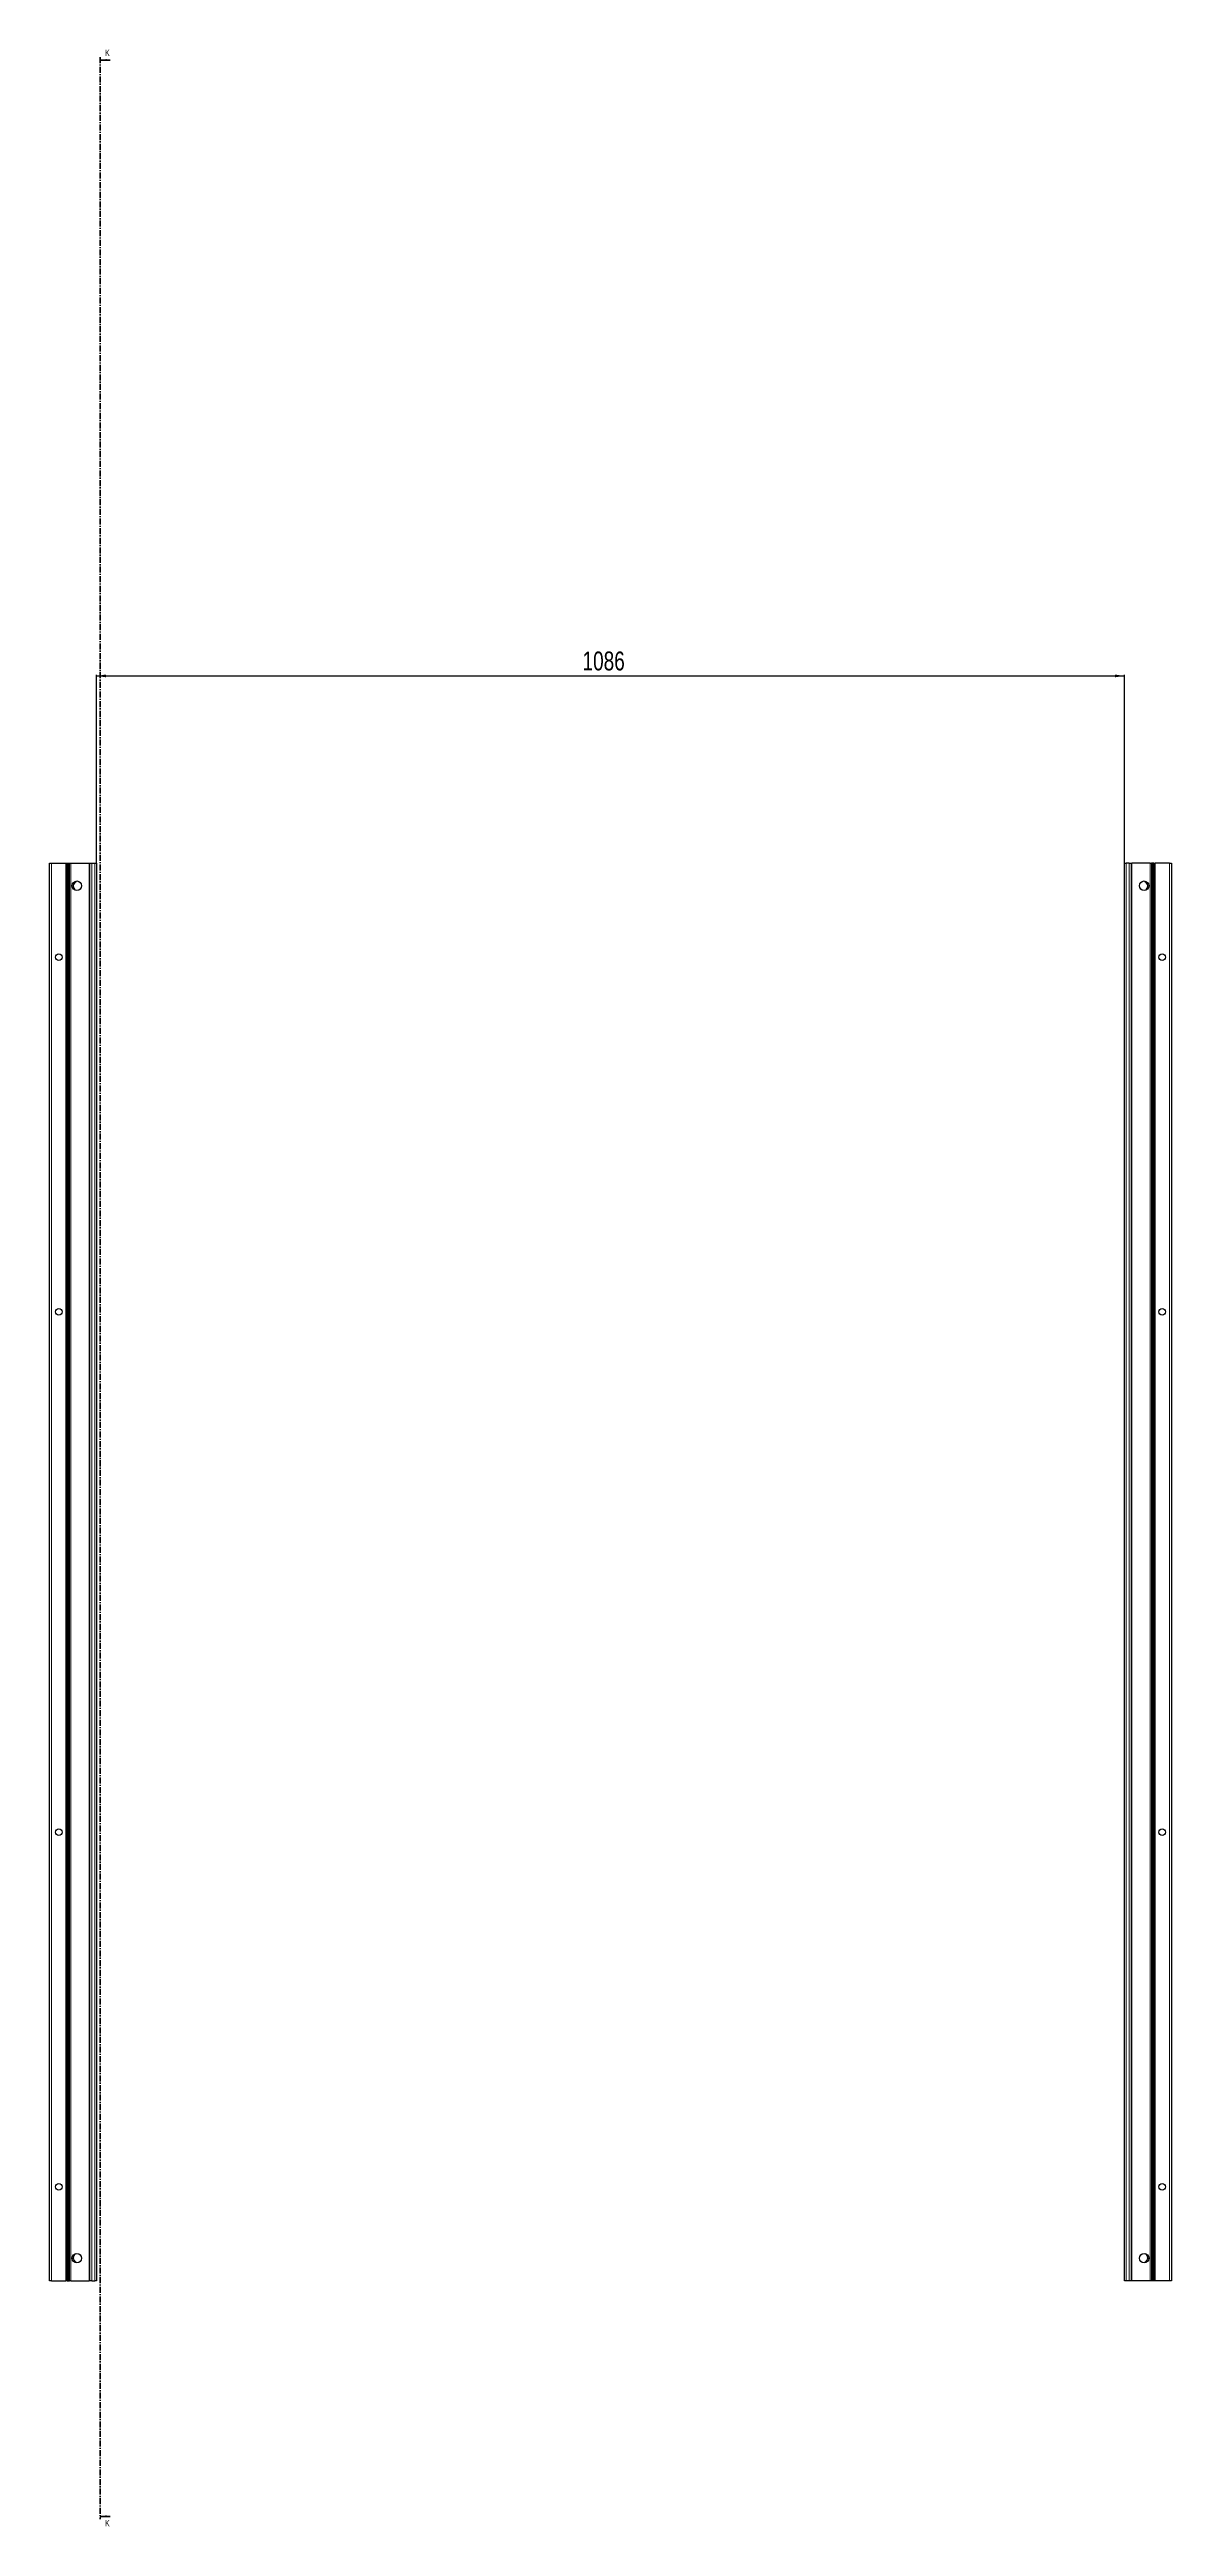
# Model space of a CAD drawing. Header units: millimetres. Extents: x -199 to 4054, y -2447 to 1507.
# Drawn here: x 1411 to 2596, y -1111 to 1507 of the extents above; entities that cross this region are included whole.
import ezdxf

# ---------------------------------------------------------------- set-up
doc = ezdxf.new("R2010")
doc.units = ezdxf.units.MM
doc.linetypes.add('CENTER', pattern=[10.16, 6.35, -1.27, 1.27, -1.27])
doc.layers.add('FORMAT', color=7, linetype='Continuous')
doc.styles.add('SLDTEXTSTYLE0', font='TXT', dxfattribs={"width": 0.75})
doc.dimstyles.new('SLDDIMSTYLE0', dxfattribs={"dimtxt": 20, "dimasz": 10, "dimexe": 0, "dimexo": 0.0625, "dimgap": 5, "dimtad": 2, "dimdec": 1, "dimrnd": 1e-09, "dimzin": 12, "dimdsep": 46, "dimtxsty": 'SLDTEXTSTYLE0', "dimsah": 1, "dimcen": 0.09, "dimadec": 0, "dimazin": 3, "dimtfac": 1, "dimtofl": 0, "dimtmove": 0, "dimatfit": 3, "dimfxl": 0, "dimfrac": 2, "dimtolj": 1, "dimtzin": 12, "dimarcsym": 0})

# ---------------------------------------------------------------- blocks, each defined once
blk = doc.blocks.new('_D_4')
at = {"layer": 'FORMAT'}
for p, q in [((1460.2, 647.2), (1460.2, 846)), ((1460.2, 845), (2546.2, 845)), ((2546.2, 647.2), (2546.2, 846))]:
    blk.add_line(p, q, dxfattribs=at)
for points in [[(1460.2, 845), (1470.2, 843.5), (1470.2, 846.5)], [(2546.2, 845), (2536.2, 846.5), (2536.2, 843.5)]]:
    blk.add_solid(points, dxfattribs=at)
at = {"layer": 'FORMAT', "insert": (1973.7, 870.8), "char_height": 20, "attachment_point": 1, "style": 'SLDTEXTSTYLE0'}
blk.add_mtext('1086', dxfattribs=at)

msp = doc.modelspace()

# ---------------------------------------------------------------- linework, layer by layer
at = {"color": 7, "linetype": 'CENTER', "lineweight": 35}
msp.add_line((1463.98, 1499.09), (1463.98, -1103.67), dxfattribs=at)
at = {"color": 7, "linetype": 'Continuous', "lineweight": 35}
for p, q in [((1474.62, 1496.09), (1463.98, 1496.09)), ((1474.62, -1100.67), (1463.98, -1100.67))]:
    msp.add_line(p, q, dxfattribs=at)
at = {"color": 7, "linetype": 'Continuous', "lineweight": 25}
for p, q in [((1410.55, -851.79), (1410.55, 647.21)), ((1410.55, 647.21), (1412.55, 647.21)), ((1412.55, 647.21), (1427.9, 647.21)), ((1427.9, 647.21), (1428.55, 647.21)), ((1428.55, 623.46), (1428.55, 647.21)), ((1428.55, 647.21), (1429.13, 647.21)), ((1429.13, 647.21), (1430.34, 647.21)), ((1430.34, 647.21), (1430.34, -851.79)), ((1430.34, 647.21), (1430.38, 647.21)), ((1430.38, 647.21), (1430.38, -851.79)), ((1430.38, 647.21), (1431.58, 647.21)), ((1431.58, 647.21), (1433, 647.21)), ((1433, 647.21), (1452.4, 647.21)), ((1452.4, 647.21), (1453.05, 647.21)), ((1453.05, -851.79), (1453.05, 647.21)), ((1453.05, 647.21), (1455.05, 647.21)), ((1455.05, 647.21), (1458.25, 647.21)), ((1458.25, 647.21), (1460.25, 647.21)), ((1460.25, 647.21), (1460.25, -851.79)), ((2546.25, -851.79), (2546.25, 647.21)), ((2546.25, 647.21), (2548.25, 647.21)), ((2551.45, 647.21), (2548.25, 647.21)), ((2551.45, 647.21), (2553.45, 647.21)), ((2553.45, 647.21), (2553.45, -851.79)), ((2553.45, 647.21), (2554.1, 647.21)), ((2573.5, 647.21), (2554.1, 647.21)), ((2573.5, 647.21), (2574.91, 647.21)), ((2576.12, 647.21), (2574.91, 647.21)), ((2576.12, -851.79), (2576.12, 647.21)), ((2576.16, 647.21), (2576.12, 647.21)), ((2576.16, -851.79), (2576.16, 647.21)), ((2577.36, 647.21), (2576.16, 647.21)), ((2577.36, 647.21), (2577.95, 647.21)), ((2577.95, 647.21), (2577.95, 623.46)), ((2577.95, 647.21), (2578.6, 647.21)), ((2593.95, 647.21), (2578.6, 647.21)), ((2593.95, 647.21), (2595.95, 647.21)), ((2595.95, 647.21), (2595.95, -851.79)), ((1428.61, 623.35), (1428.55, 623.46)), ((1428.55, 623.46), (1428.55, 621.96)), ((1428.55, 621.96), (1428.61, 622.06)), ((1428.55, 573.46), (1428.55, 621.96)), ((1428.61, 622.06), (1428.61, 623.35)), ((1438.6, 627.73), (1438.6, 628.14)), ((2567.9, 628.14), (2567.9, 627.73)), ((2577.95, 623.46), (2577.89, 623.35)), ((2577.89, 623.35), (2577.89, 622.06)), ((2577.89, 622.06), (2577.95, 621.96)), ((2577.95, 621.96), (2577.95, 623.46)), ((2577.95, 621.96), (2577.95, 573.46)), ((1428.61, 573.35), (1428.55, 573.46)), ((1428.55, 573.46), (1428.55, 571.96)), ((1428.55, 571.96), (1428.61, 572.06)), ((1428.55, 523.46), (1428.55, 571.96)), ((1428.61, 572.06), (1428.61, 573.35)), ((2577.95, 573.46), (2577.89, 573.35)), ((2577.89, 573.35), (2577.89, 572.06)), ((2577.89, 572.06), (2577.95, 571.96)), ((2577.95, 571.96), (2577.95, 573.46)), ((2577.95, 571.96), (2577.95, 523.46)), ((1428.61, 523.35), (1428.55, 523.46)), ((1428.55, 523.46), (1428.55, 521.96)), ((1428.55, 521.96), (1428.61, 522.06)), ((1428.55, 473.46), (1428.55, 521.96)), ((1428.61, 522.06), (1428.61, 523.35)), ((2577.95, 523.46), (2577.89, 523.35)), ((2577.89, 523.35), (2577.89, 522.06)), ((2577.89, 522.06), (2577.95, 521.96)), ((2577.95, 521.96), (2577.95, 523.46)), ((2577.95, 521.96), (2577.95, 473.46)), ((1428.61, 473.35), (1428.55, 473.46)), ((1428.55, 473.46), (1428.55, 471.96)), ((1428.55, 471.96), (1428.61, 472.06)), ((1428.55, 423.46), (1428.55, 471.96)), ((1428.61, 472.06), (1428.61, 473.35)), ((2577.95, 473.46), (2577.89, 473.35)), ((2577.89, 473.35), (2577.89, 472.06)), ((2577.89, 472.06), (2577.95, 471.96)), ((2577.95, 471.96), (2577.95, 473.46)), ((2577.95, 471.96), (2577.95, 423.46)), ((1428.61, 423.35), (1428.55, 423.46)), ((1428.55, 423.46), (1428.55, 421.96)), ((1428.55, 421.96), (1428.61, 422.06)), ((1428.55, 373.46), (1428.55, 421.96)), ((1428.61, 422.06), (1428.61, 423.35)), ((2577.95, 423.46), (2577.89, 423.35)), ((2577.89, 423.35), (2577.89, 422.06)), ((2577.89, 422.06), (2577.95, 421.96)), ((2577.95, 421.96), (2577.95, 423.46)), ((2577.95, 421.96), (2577.95, 373.46)), ((1428.61, 373.35), (1428.55, 373.46)), ((1428.55, 373.46), (1428.55, 371.96)), ((1428.55, 371.96), (1428.61, 372.06)), ((1428.55, 323.46), (1428.55, 371.96)), ((1428.61, 372.06), (1428.61, 373.35)), ((2577.95, 373.46), (2577.89, 373.35)), ((2577.89, 373.35), (2577.89, 372.06)), ((2577.89, 372.06), (2577.95, 371.96)), ((2577.95, 371.96), (2577.95, 373.46)), ((2577.95, 371.96), (2577.95, 323.46)), ((1428.61, 323.35), (1428.55, 323.46)), ((1428.55, 323.46), (1428.55, 321.96)), ((1428.55, 321.96), (1428.61, 322.06)), ((1428.55, 273.46), (1428.55, 321.96)), ((1428.61, 322.06), (1428.61, 323.35)), ((2577.95, 323.46), (2577.89, 323.35)), ((2577.89, 323.35), (2577.89, 322.06)), ((2577.89, 322.06), (2577.95, 321.96)), ((2577.95, 321.96), (2577.95, 323.46)), ((2577.95, 321.96), (2577.95, 273.46)), ((1428.61, 273.35), (1428.55, 273.46)), ((1428.55, 273.46), (1428.55, 271.96)), ((1428.55, 271.96), (1428.61, 272.06)), ((1428.55, 223.46), (1428.55, 271.96)), ((1428.61, 272.06), (1428.61, 273.35)), ((2577.95, 273.46), (2577.89, 273.35)), ((2577.89, 273.35), (2577.89, 272.06)), ((2577.89, 272.06), (2577.95, 271.96)), ((2577.95, 271.96), (2577.95, 273.46)), ((2577.95, 271.96), (2577.95, 223.46)), ((1428.61, 223.35), (1428.55, 223.46)), ((1428.55, 223.46), (1428.55, 221.96)), ((1428.55, 221.96), (1428.61, 222.06)), ((1428.55, 173.46), (1428.55, 221.96)), ((1428.61, 222.06), (1428.61, 223.35)), ((2577.95, 223.46), (2577.89, 223.35)), ((2577.89, 223.35), (2577.89, 222.06)), ((2577.89, 222.06), (2577.95, 221.96)), ((2577.95, 221.96), (2577.95, 223.46)), ((2577.95, 221.96), (2577.95, 173.46)), ((1428.61, 173.35), (1428.55, 173.46)), ((1428.55, 173.46), (1428.55, 171.96)), ((1428.55, 171.96), (1428.61, 172.06)), ((1428.55, 123.46), (1428.55, 171.96)), ((1428.61, 172.06), (1428.61, 173.35)), ((2577.95, 173.46), (2577.89, 173.35)), ((2577.89, 173.35), (2577.89, 172.06)), ((2577.89, 172.06), (2577.95, 171.96)), ((2577.95, 171.96), (2577.95, 173.46)), ((2577.95, 171.96), (2577.95, 123.46)), ((1428.61, 123.35), (1428.55, 123.46)), ((1428.55, 123.46), (1428.55, 121.96)), ((1428.55, 121.96), (1428.61, 122.06)), ((1428.55, 73.46), (1428.55, 121.96)), ((1428.61, 122.06), (1428.61, 123.35)), ((2577.95, 123.46), (2577.89, 123.35)), ((2577.89, 123.35), (2577.89, 122.06)), ((2577.89, 122.06), (2577.95, 121.96)), ((2577.95, 121.96), (2577.95, 123.46)), ((2577.95, 121.96), (2577.95, 73.46)), ((1428.61, 73.35), (1428.55, 73.46)), ((1428.55, 73.46), (1428.55, 71.96)), ((1428.55, 71.96), (1428.61, 72.06)), ((1428.55, 23.46), (1428.55, 71.96)), ((1428.61, 72.06), (1428.61, 73.35)), ((2577.95, 73.46), (2577.89, 73.35)), ((2577.89, 73.35), (2577.89, 72.06)), ((2577.89, 72.06), (2577.95, 71.96)), ((2577.95, 71.96), (2577.95, 73.46)), ((2577.95, 71.96), (2577.95, 23.46)), ((1428.61, 23.35), (1428.55, 23.46)), ((1428.55, 23.46), (1428.55, 21.96)), ((1428.55, 21.96), (1428.61, 22.06)), ((1428.55, -26.54), (1428.55, 21.96)), ((1428.61, 22.06), (1428.61, 23.35)), ((2577.95, 23.46), (2577.89, 23.35)), ((2577.89, 23.35), (2577.89, 22.06)), ((2577.89, 22.06), (2577.95, 21.96)), ((2577.95, 21.96), (2577.95, 23.46)), ((2577.95, 21.96), (2577.95, -26.54)), ((1428.61, -26.65), (1428.55, -26.54)), ((1428.55, -26.54), (1428.55, -28.04)), ((1428.55, -28.04), (1428.61, -27.94)), ((1428.55, -76.54), (1428.55, -28.04)), ((1428.61, -27.94), (1428.61, -26.65)), ((2577.95, -26.54), (2577.89, -26.65)), ((2577.89, -26.65), (2577.89, -27.94)), ((2577.89, -27.94), (2577.95, -28.04)), ((2577.95, -28.04), (2577.95, -26.54)), ((2577.95, -28.04), (2577.95, -76.54)), ((1428.61, -76.65), (1428.55, -76.54)), ((1428.55, -76.54), (1428.55, -78.04)), ((1428.55, -78.04), (1428.61, -77.94)), ((1428.55, -126.54), (1428.55, -78.04)), ((1428.61, -77.94), (1428.61, -76.65)), ((2577.95, -76.54), (2577.89, -76.65)), ((2577.89, -76.65), (2577.89, -77.94)), ((2577.89, -77.94), (2577.95, -78.04)), ((2577.95, -78.04), (2577.95, -76.54)), ((2577.95, -78.04), (2577.95, -126.54)), ((1428.61, -126.65), (1428.55, -126.54)), ((1428.55, -126.54), (1428.55, -128.04)), ((1428.55, -128.04), (1428.61, -127.94)), ((1428.55, -176.54), (1428.55, -128.04)), ((1428.61, -127.94), (1428.61, -126.65)), ((2577.95, -126.54), (2577.89, -126.65)), ((2577.89, -126.65), (2577.89, -127.94)), ((2577.89, -127.94), (2577.95, -128.04)), ((2577.95, -128.04), (2577.95, -126.54)), ((2577.95, -128.04), (2577.95, -176.54)), ((1428.61, -176.65), (1428.55, -176.54)), ((1428.55, -176.54), (1428.55, -178.04)), ((1428.55, -178.04), (1428.61, -177.94)), ((1428.55, -226.54), (1428.55, -178.04)), ((1428.61, -177.94), (1428.61, -176.65)), ((2577.95, -176.54), (2577.89, -176.65)), ((2577.89, -176.65), (2577.89, -177.94)), ((2577.89, -177.94), (2577.95, -178.04)), ((2577.95, -178.04), (2577.95, -176.54)), ((2577.95, -178.04), (2577.95, -226.54)), ((1428.61, -226.65), (1428.55, -226.54)), ((1428.55, -226.54), (1428.55, -228.04)), ((1428.55, -228.04), (1428.61, -227.94)), ((1428.55, -276.54), (1428.55, -228.04)), ((1428.61, -227.94), (1428.61, -226.65)), ((2577.95, -226.54), (2577.89, -226.65)), ((2577.89, -226.65), (2577.89, -227.94)), ((2577.89, -227.94), (2577.95, -228.04)), ((2577.95, -228.04), (2577.95, -226.54)), ((2577.95, -228.04), (2577.95, -276.54)), ((1428.61, -276.65), (1428.55, -276.54)), ((1428.55, -276.54), (1428.55, -278.04)), ((1428.55, -278.04), (1428.61, -277.94)), ((1428.55, -326.54), (1428.55, -278.04)), ((1428.61, -277.94), (1428.61, -276.65)), ((2577.95, -276.54), (2577.89, -276.65)), ((2577.89, -276.65), (2577.89, -277.94)), ((2577.89, -277.94), (2577.95, -278.04)), ((2577.95, -278.04), (2577.95, -276.54)), ((2577.95, -278.04), (2577.95, -326.54)), ((1428.61, -326.65), (1428.55, -326.54)), ((1428.55, -326.54), (1428.55, -328.04)), ((1428.55, -328.04), (1428.61, -327.94)), ((1428.55, -376.54), (1428.55, -328.04)), ((1428.61, -327.94), (1428.61, -326.65)), ((2577.95, -326.54), (2577.89, -326.65)), ((2577.89, -326.65), (2577.89, -327.94)), ((2577.89, -327.94), (2577.95, -328.04)), ((2577.95, -328.04), (2577.95, -326.54)), ((2577.95, -328.04), (2577.95, -376.54)), ((1428.61, -376.65), (1428.55, -376.54)), ((1428.55, -376.54), (1428.55, -378.04)), ((1428.55, -378.04), (1428.61, -377.94)), ((1428.55, -426.54), (1428.55, -378.04)), ((1428.61, -377.94), (1428.61, -376.65)), ((2577.95, -376.54), (2577.89, -376.65)), ((2577.89, -376.65), (2577.89, -377.94)), ((2577.89, -377.94), (2577.95, -378.04)), ((2577.95, -378.04), (2577.95, -376.54)), ((2577.95, -378.04), (2577.95, -426.54)), ((1428.61, -426.65), (1428.55, -426.54)), ((1428.55, -426.54), (1428.55, -428.04)), ((1428.55, -428.04), (1428.61, -427.94)), ((1428.55, -476.54), (1428.55, -428.04)), ((1428.61, -427.94), (1428.61, -426.65)), ((2577.95, -426.54), (2577.89, -426.65)), ((2577.89, -426.65), (2577.89, -427.94)), ((2577.89, -427.94), (2577.95, -428.04)), ((2577.95, -428.04), (2577.95, -426.54)), ((2577.95, -428.04), (2577.95, -476.54)), ((1428.61, -476.65), (1428.55, -476.54)), ((1428.55, -476.54), (1428.55, -478.04)), ((1428.55, -478.04), (1428.61, -477.94)), ((1428.55, -526.54), (1428.55, -478.04)), ((1428.61, -477.94), (1428.61, -476.65)), ((2577.95, -476.54), (2577.89, -476.65)), ((2577.89, -476.65), (2577.89, -477.94)), ((2577.89, -477.94), (2577.95, -478.04)), ((2577.95, -478.04), (2577.95, -476.54)), ((2577.95, -478.04), (2577.95, -526.54)), ((1428.61, -526.65), (1428.55, -526.54)), ((1428.55, -526.54), (1428.55, -528.04)), ((1428.55, -528.04), (1428.61, -527.94)), ((1428.55, -576.54), (1428.55, -528.04)), ((1428.61, -527.94), (1428.61, -526.65)), ((2577.95, -526.54), (2577.89, -526.65)), ((2577.89, -526.65), (2577.89, -527.94)), ((2577.89, -527.94), (2577.95, -528.04)), ((2577.95, -528.04), (2577.95, -526.54)), ((2577.95, -528.04), (2577.95, -576.54)), ((1428.61, -576.65), (1428.55, -576.54)), ((1428.55, -576.54), (1428.55, -578.04)), ((1428.55, -578.04), (1428.61, -577.94)), ((1428.55, -626.54), (1428.55, -578.04)), ((1428.61, -577.94), (1428.61, -576.65)), ((2577.95, -576.54), (2577.89, -576.65)), ((2577.89, -576.65), (2577.89, -577.94)), ((2577.89, -577.94), (2577.95, -578.04)), ((2577.95, -578.04), (2577.95, -576.54)), ((2577.95, -578.04), (2577.95, -626.54)), ((1428.61, -626.65), (1428.55, -626.54)), ((1428.55, -626.54), (1428.55, -628.04)), ((1428.55, -628.04), (1428.61, -627.94)), ((1428.55, -676.54), (1428.55, -628.04)), ((1428.61, -627.94), (1428.61, -626.65)), ((2577.95, -626.54), (2577.89, -626.65)), ((2577.89, -626.65), (2577.89, -627.94)), ((2577.89, -627.94), (2577.95, -628.04)), ((2577.95, -628.04), (2577.95, -626.54)), ((2577.95, -628.04), (2577.95, -676.54)), ((1428.61, -676.65), (1428.55, -676.54)), ((1428.55, -676.54), (1428.55, -678.04)), ((1428.55, -678.04), (1428.61, -677.94)), ((1428.55, -726.54), (1428.55, -678.04)), ((1428.61, -677.94), (1428.61, -676.65)), ((2577.95, -676.54), (2577.89, -676.65)), ((2577.89, -676.65), (2577.89, -677.94)), ((2577.89, -677.94), (2577.95, -678.04)), ((2577.95, -678.04), (2577.95, -676.54)), ((2577.95, -678.04), (2577.95, -726.54)), ((1428.61, -726.65), (1428.55, -726.54)), ((1428.55, -726.54), (1428.55, -728.04)), ((1428.55, -728.04), (1428.61, -727.94)), ((1428.55, -776.54), (1428.55, -728.04)), ((1428.61, -727.94), (1428.61, -726.65)), ((2577.95, -726.54), (2577.89, -726.65)), ((2577.89, -726.65), (2577.89, -727.94)), ((2577.89, -727.94), (2577.95, -728.04)), ((2577.95, -728.04), (2577.95, -726.54)), ((2577.95, -728.04), (2577.95, -776.54)), ((1428.61, -776.65), (1428.55, -776.54)), ((1428.55, -776.54), (1428.55, -778.04)), ((1428.55, -778.04), (1428.61, -777.94)), ((1428.55, -826.54), (1428.55, -778.04)), ((1428.61, -777.94), (1428.61, -776.65)), ((2577.95, -776.54), (2577.89, -776.65)), ((2577.89, -776.65), (2577.89, -777.94)), ((2577.89, -777.94), (2577.95, -778.04)), ((2577.95, -778.04), (2577.95, -776.54)), ((2577.95, -778.04), (2577.95, -826.54)), ((1428.61, -826.65), (1428.55, -826.54)), ((1428.55, -826.54), (1428.55, -828.04)), ((1428.55, -828.04), (1428.61, -827.94)), ((1428.55, -851.79), (1428.55, -828.04)), ((1428.61, -827.94), (1428.61, -826.65)), ((1438.6, -832.73), (1438.6, -832.32)), ((2567.9, -832.32), (2567.9, -832.73)), ((2577.95, -826.54), (2577.89, -826.65)), ((2577.89, -826.65), (2577.89, -827.94)), ((2577.89, -827.94), (2577.95, -828.04)), ((2577.95, -828.04), (2577.95, -826.54)), ((2577.95, -828.04), (2577.95, -851.79)), ((1412.55, -851.79), (1410.55, -851.79)), ((1412.55, -851.79), (1427.9, -851.79)), ((1428.55, -851.79), (1427.9, -851.79)), ((1429.13, -851.79), (1428.55, -851.79)), ((1429.13, -851.79), (1430.34, -851.79)), ((1430.34, -851.79), (1430.38, -851.79)), ((1430.38, -851.79), (1431.58, -851.79)), ((1433, -851.79), (1431.58, -851.79)), ((1433, -851.79), (1452.4, -851.79)), ((1453.05, -851.79), (1452.4, -851.79)), ((1455.05, -851.79), (1453.05, -851.79)), ((1455.05, -851.79), (1458.25, -851.79)), ((1460.25, -851.79), (1458.25, -851.79)), ((2548.25, -851.79), (2546.25, -851.79)), ((2551.45, -851.79), (2548.25, -851.79)), ((2553.45, -851.79), (2551.45, -851.79)), ((2554.1, -851.79), (2553.45, -851.79)), ((2573.5, -851.79), (2554.1, -851.79)), ((2574.91, -851.79), (2573.5, -851.79)), ((2576.12, -851.79), (2574.91, -851.79)), ((2576.16, -851.79), (2576.12, -851.79)), ((2577.36, -851.79), (2576.16, -851.79)), ((2577.95, -851.79), (2577.36, -851.79)), ((2578.6, -851.79), (2577.95, -851.79)), ((2593.95, -851.79), (2578.6, -851.79)), ((2595.95, -851.79), (2593.95, -851.79))]:
    msp.add_line(p, q, dxfattribs=at)
at = {"color": 8, "linetype": 'Continuous', "lineweight": 18}
for p, q in [((1412.55, 647.21), (1412.55, -851.79)), ((1427.9, -851.79), (1427.9, 647.21)), ((1429.13, 647.21), (1429.13, -851.79)), ((1431.58, -851.79), (1431.58, 647.21)), ((1433, 647.21), (1433, -851.79)), ((1452.4, -851.79), (1452.4, 647.21)), ((1455.05, 647.21), (1455.05, -851.79)), ((1458.25, -851.79), (1458.25, 647.21)), ((2548.25, 647.21), (2548.25, -851.79)), ((2551.45, -851.79), (2551.45, 647.21)), ((2554.1, 647.21), (2554.1, -851.79)), ((2573.5, -851.79), (2573.5, 647.21)), ((2574.91, 647.21), (2574.91, -851.79)), ((2577.36, -851.79), (2577.36, 647.21)), ((2578.6, 647.21), (2578.6, -851.79)), ((2593.95, -851.79), (2593.95, 647.21))]:
    msp.add_line(p, q, dxfattribs=at)
at = {"color": 7, "linetype": 'Continuous', "lineweight": 25}
for centre, radius in [((1439.4, 623.21), 5), ((2567.1, 623.21), 5), ((1420.45, 547.71), 3.5), ((2586.05, 547.71), 3.5), ((1420.45, 172.71), 3.5), ((2586.05, 172.71), 3.5), ((1420.45, -377.29), 3.5), ((2586.05, -377.29), 3.5), ((1420.45, -752.29), 3.5), ((2586.05, -752.29), 3.5), ((1439.4, -827.79), 5), ((2567.1, -827.79), 5)]:
    msp.add_circle(centre, radius, dxfattribs=at)
for centre, radius, start, end in [((1440.9, 622.71), 5.25, 119.14074, 233.81087), ((1438.1, 627.73), 0.5, 299.14074, 0), ((2568.4, 627.73), 0.5, 180, 240.85926), ((2565.6, 622.71), 5.25, 306.18907, 60.85926), ((1440.9, -827.29), 5.25, 126.18914, 240.85926), ((1438.1, -832.32), 0.5, 0, 60.85926), ((2568.4, -832.32), 0.5, 119.14074, 180), ((2565.6, -827.29), 5.25, 299.14074, 53.81079)]:
    msp.add_arc(centre, radius, start, end, dxfattribs=at)
at = {"color": 7, "linetype": 'Continuous', "lineweight": 35}
for points in [[(1463.98, 1496.09), (1470.98, 1494.97), (1470.98, 1497.21)], [(1463.98, -1100.67), (1470.98, -1101.79), (1470.98, -1099.55)]]:
    msp.add_solid(points, dxfattribs=at)

# ---------------------------------------------------------------- texts
at = {"color": 7, "linetype": 'Continuous', "char_height": 7, "attachment_point": 1, "style": 'SLDTEXTSTYLE0'}
for insert in [(1469.12, 1507.2), (1469.12, -1104.37)]:
    msp.add_mtext('K', dxfattribs=dict(at, insert=insert))

# ---------------------------------------------------------------- dimensions: what is measured, and where the dimension line sits
at = {"layer": 'FORMAT'}
dim = msp.add_linear_dim(base=(2546.25, 845), p1=(1460.25, 647.21), p2=(2546.25, 647.21), angle=0, dimstyle='SLDDIMSTYLE0', dxfattribs=at)
dim.commit()
dim.dimension.update_dxf_attribs({"geometry": '_D_4', "text_midpoint": (2003.25, 845), "dimtype": 160})

doc.saveas('drawing.dxf')
